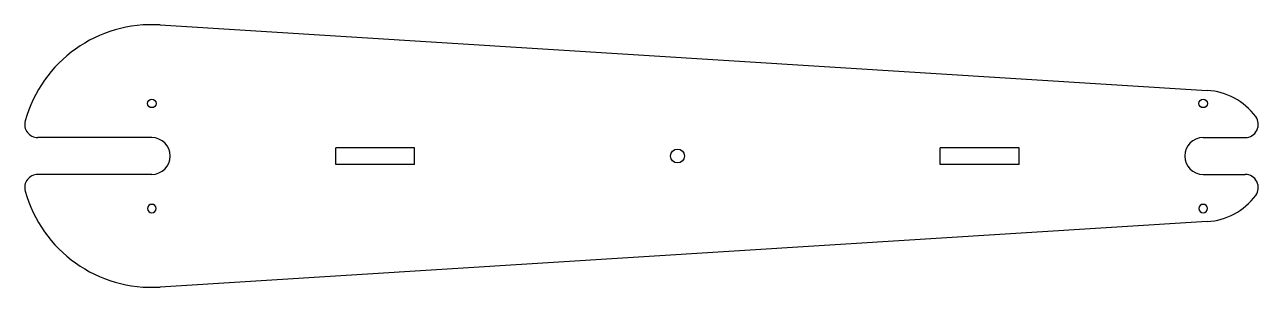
# Model space of a CAD drawing. Extents: x -48 to 421, y -50 to 50.
import ezdxf

# ---------------------------------------------------------------- set-up
doc = ezdxf.new("R2010")
doc.units = 0
doc.header["$MEASUREMENT"] = 0
doc.layers.add('VISIBLE', color=7, linetype='CONTINUOUS')

msp = doc.modelspace()

# ---------------------------------------------------------------- linework, layer by layer
at = {"layer": 'VISIBLE'}
for p, q in [((3.12, 49.9), (401.56, 24.95)), ((0, 7), (-43.37, 7)), ((400, 7), (416, 7)), ((70, -3.18), (70, 3.17)), ((100, 3.17), (70, 3.17)), ((100, -3.18), (100, 3.17)), ((300, -3.18), (300, 3.17)), ((330, 3.17), (300, 3.17)), ((330, -3.18), (330, 3.17)), ((100, -3.18), (70, -3.18)), ((330, -3.18), (300, -3.18)), ((0, -7), (-43.37, -7)), ((400, -7), (416, -7)), ((401.56, -24.95), (3.12, -49.9))]:
    msp.add_line(p, q, dxfattribs=at)
for centre, radius in [((0, 20), 1.6), ((400, 20), 1.6), ((200, 0), 2.65)]:
    msp.add_circle(centre, radius, dxfattribs=at)
at = {"layer": 'VISIBLE', "extrusion": (0, 0, -1)}
for centre in [(0, -20), (-400, -20)]:
    msp.add_circle(centre, 1.6, dxfattribs=at)
at = {"layer": 'VISIBLE'}
for centre, radius, start, end in [((0, 0), 50, 86.4167, 164.534), ((400, 0), 25, 36.8699, 86.4167), ((416, 12), 5, 270, 36.8699), ((-43.37, 12), 5, 164.534, 270), ((0, 0), 7, 270, 90), ((400, 0), 7, 90, 270), ((-43.37, -12), 5, 90, 195.466), ((416, -12), 5, 323.1301, 90), ((0, 0), 50, 195.466, 273.5833), ((400, 0), 25, 273.5833, 323.1301)]:
    msp.add_arc(centre, radius, start, end, dxfattribs=at)

doc.saveas('drawing.dxf')
